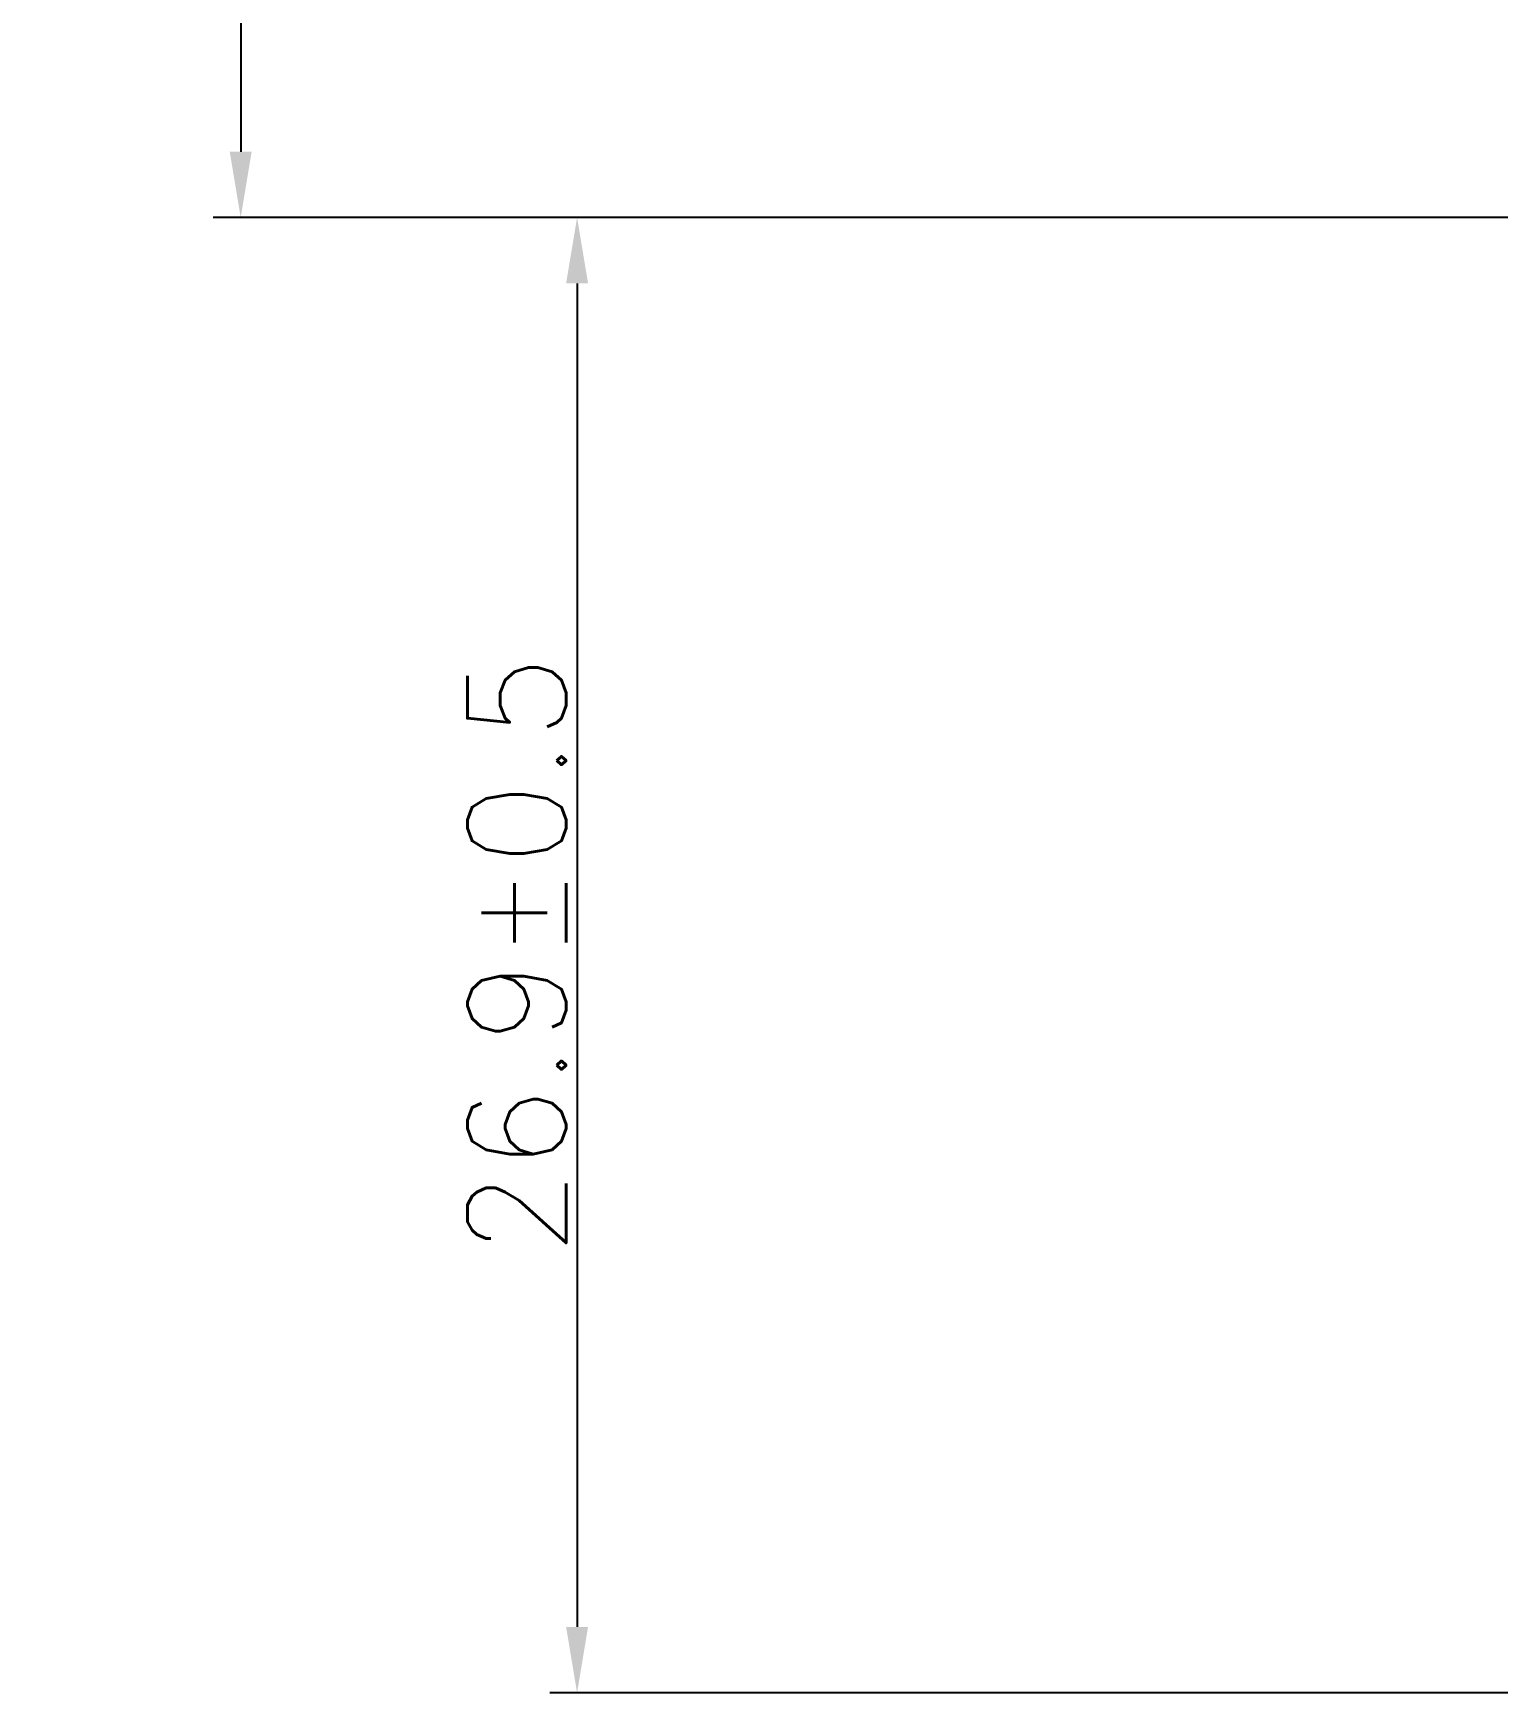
# Model space of a CAD drawing. Header units: millimetres. Extents: x 3800 to 4180, y 866 to 1126.
# Drawn here: x 3865.58 to 3892.29, y 963.82 to 994.09 of the extents above; entities that cross this region are included whole.
import ezdxf

# ---------------------------------------------------------------- set-up
doc = ezdxf.new("R2010")
doc.units = ezdxf.units.MM
doc.layers.add('2-FPC', color=3, linetype='Continuous')
doc.styles.get("Standard").update_dxf_attribs({"font": 'txt', "bigfont": 'gbcbig.shx'})
doc.dimstyles.new('ISO-25$0', dxfattribs={"dimtxt": 1.8, "dimasz": 1.2, "dimexe": 0.5, "dimexo": 0.5, "dimgap": 0.2, "dimtad": 1, "dimdec": 3, "dimdsep": 46, "dimtxsty": 'Standard', "dimcen": 2.5, "dimclrd": 3, "dimclre": 3, "dimclrt": 3, "dimadec": 0, "dimazin": 0, "dimtp": 1.2, "dimtm": 1.2, "dimtfac": 1, "dimtdec": 3, "dimtmove": 0, "dimatfit": 3, "dimfxl": 1, "dimtolj": 1, "dimarcsym": 0})

# ---------------------------------------------------------------- blocks, each defined once
blk = doc.blocks.new('*D134')
at = {"layer": '2-FPC', "lineweight": -2, "transparency": 16777216}
for p, q in [((3918.621, 1050.435), (3868.867, 1050.435)), ((3869.367, 1049.235), (3869.367, 991.925)), ((3902.921, 990.725), (3868.867, 990.725))]:
    blk.add_line(p, q, dxfattribs=at)
at = {"layer": '2-FPC', "transparency": 16777216}
for points in [[(3869.167, 1049.235), (3869.567, 1049.235), (3869.367, 1050.435)], [(3869.167, 991.925), (3869.567, 991.925), (3869.367, 990.725)]]:
    blk.add_solid(points, dxfattribs=at)
at = {"layer": 'Defpoints', "color": 0, "transparency": 16777216}
for p in [(3919.121, 1050.435), (3869.367, 990.725), (3903.421, 990.725)]:
    blk.add_point(p, dxfattribs=at)
at = {"layer": '2-FPC', "transparency": 16777216, "insert": (3868.267, 1020.58), "char_height": 1.8, "attachment_point": 5, "rotation": 90}
blk.add_mtext('\\A1;59.71 %%P0.15LCM', dxfattribs=at)
blk = doc.blocks.new('*D144')
at = {"layer": '2-FPC', "lineweight": -2, "transparency": 16777216}
for p, q in [((3902.921, 990.725), (3875.002, 990.725)), ((3875.502, 989.525), (3875.502, 965.025)), ((3907.836, 963.825), (3875.002, 963.825))]:
    blk.add_line(p, q, dxfattribs=at)
at = {"layer": '2-FPC', "transparency": 16777216}
for points in [[(3875.302, 989.525), (3875.702, 989.525), (3875.502, 990.725)], [(3875.302, 965.025), (3875.702, 965.025), (3875.502, 963.825)]]:
    blk.add_solid(points, dxfattribs=at)
at = {"layer": 'Defpoints', "color": 0, "transparency": 16777216}
for p in [(3903.421, 990.725), (3875.502, 963.825), (3908.336, 963.825)]:
    blk.add_point(p, dxfattribs=at)
at = {"layer": '2-FPC', "transparency": 16777216, "insert": (3874.402, 977.275), "char_height": 1.8, "attachment_point": 5, "rotation": 90}
blk.add_mtext('\\A1;26.9%%P0.5', dxfattribs=at)

msp = doc.modelspace()

# ---------------------------------------------------------------- dimensions: what is measured, and where the dimension line sits
at = {"layer": '2-FPC', "color": 3}
dim = msp.add_linear_dim(base=(3869.3674, 990.7245), p1=(3919.1208, 1050.4345), p2=(3903.4208, 990.7245), angle=90, text='<> %%P0.15LCM', dimstyle='ISO-25$0', override={"dimclrd": 256, "dimclre": 256, "dimclrt": 256}, dxfattribs=at)
dim.commit()
dim.dimension.update_dxf_attribs({"geometry": '*D134', "text_midpoint": (3869.3674, 1020.5795), "dimtype": 160})
dim = msp.add_linear_dim(base=(3875.5016, 963.8248), p1=(3903.4208, 990.7245), p2=(3908.3361, 963.8248), angle=90, text='<>%%P0.5', dimstyle='ISO-25$0', override={"dimclrd": 256, "dimclre": 256, "dimclrt": 256}, dxfattribs=at)
dim.commit()
dim.dimension.update_dxf_attribs({"geometry": '*D144', "text_midpoint": (3874.4016, 977.2746)})

doc.saveas('drawing.dxf')
